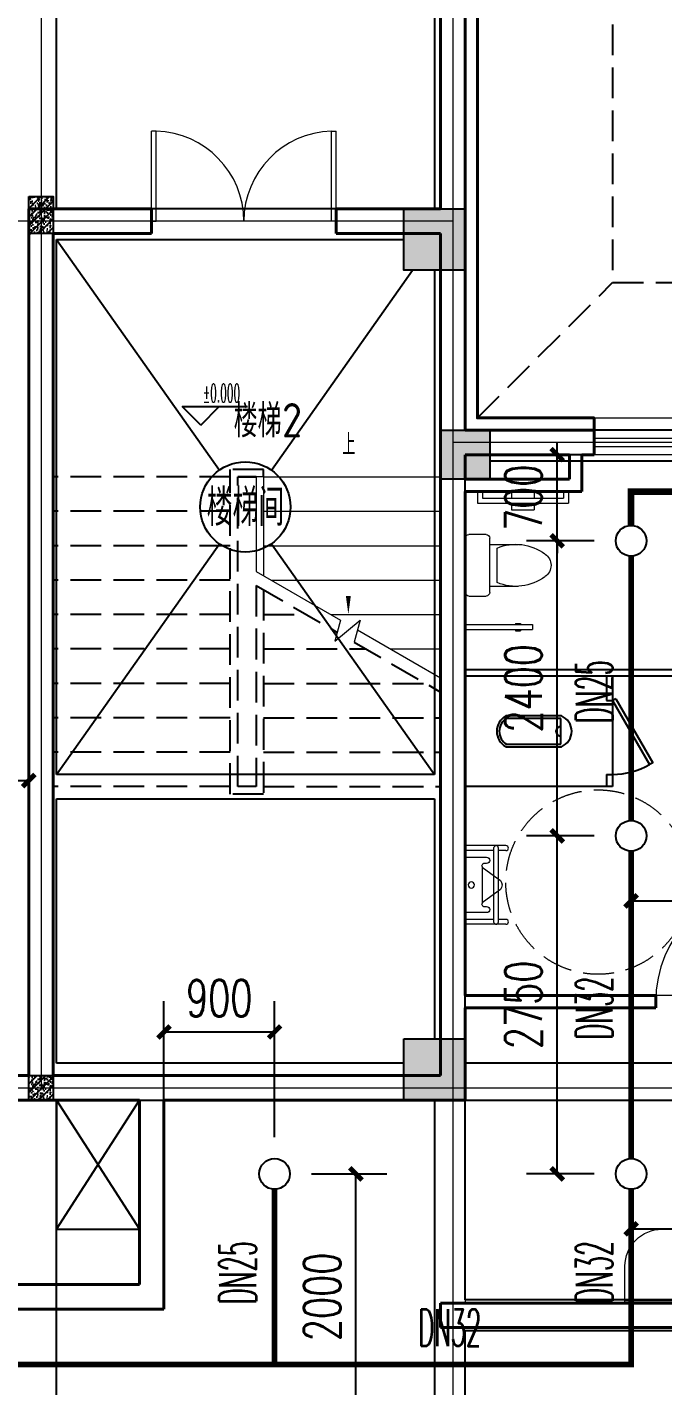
# Model space of a CAD drawing. Extents: x 1031190 to 1725648, y 733081 to 1571294.
# Drawn here: x 1143154 to 1148325, y 1141482 to 1152534 of the extents above; entities that cross this region are included whole.
import ezdxf

# ---------------------------------------------------------------- set-up
doc = ezdxf.new("R2010")
doc.units = 0
doc.header["$LTSCALE"] = 1000
doc.header["$MEASUREMENT"] = 0
for name, pattern in [('__DASH', [0.35, 0.25, -0.1]), ('ACAD_ISO10W100', [18.5, 12, -3, 0.5, -3]), ('DASH', [0.35, 0.25, -0.1]), ('DOTE', [2.42, 2, -0.2, 0.02, -0.2])]:
    doc.linetypes.add(name, pattern=pattern)
for name, color, linetype in [('A-STAR(楼梯)', 51, 'Continuous'), ('BEAM', 4, 'Continuous'), ('DIM_ELEV', 3, 'Continuous'), ('DIM_SYMB', 3, 'Continuous'), ('EQUIP_不分区喷淋', 7, 'Continuous'), ('PIPE-不分区喷淋', 6, 'ZP'), ('PIPE-废水', 31, 'F'), ('PUB_TEXT', 4, 'Continuous'), ('S-COLU-HATCH', 30, 'Continuous'), ('S-COLU-LINE1', 6, 'Continuous'), ('TEXT_不分区喷淋', 7, 'Continuous'), ('TWT_DIM', 3, 'Continuous'), ('卫生间', 6, 'Continuous'), ('洁具', 200, 'Continuous')]:
    doc.layers.add(name, color=color, linetype=linetype)
for name, color, linetype, lineweight in [('DOTE', 19, 'DOTE', 9), ('LVTRY', 1, 'Continuous', 13), ('STAIR', 2, 'Continuous', 18), ('WALL', 9, 'Continuous', 40), ('WINDOW', 8, 'Continuous', 15), ('平面-看线', 45, 'Continuous', 15)]:
    doc.layers.add(name, color=color, linetype=linetype, lineweight=lineweight)
doc.styles.add('_TCH_DIM', font='SIMPLEX.shx', dxfattribs={"width": 0.6, "oblique": 10, "bigfont": 'hztxt.shx'})
doc.styles.add('_TCH_DIM_T3', font='SIMPLEX', dxfattribs={"width": 0.705882, "bigfont": 'GBCBIG'})
doc.styles.add('_TWT_PIPEDN', font='SIMPLEX.shx', dxfattribs={"width": 0.6, "oblique": 10, "height": 3, "bigfont": 'HZTXT.shx'})
doc.styles.add('DIM_FONT', font='SIMPLEX.shx', dxfattribs={"width": 0.56})
doc.styles.get("Standard").update_dxf_attribs({"font": 'gbenor.shx', "bigfont": 'gbcbig.shx'})
doc.styles.add('TSSD_REIN', font='tssdeng.shx', dxfattribs={"width": 0.7, "bigfont": 'hztxt.shx'})
doc.linetypes.add('F', pattern='A,3,-0.2,["F",Standard,S=0.25,R=0,X=-0.1,Y=-0.115],-0.2', length=3.4)
doc.linetypes.add('ZP', pattern='A,3,-0.2,["ZP",Standard,S=0.25,R=0,X=-0.1,Y=-0.115],-0.35', length=3.55)
doc.dimstyles.new('_TWT_ARCH&&100', dxfattribs={"dimtxt": 297.5, "dimasz": 100, "dimexe": 250, "dimexo": 300, "dimgap": 126.25, "dimtad": 1, "dimdec": 0, "dimzin": 0, "dimdsep": 46, "dimtxsty": '_TCH_DIM_T3', "dimblk": 'ARCHTICK', "dimcen": 0.09, "dimclrt": 7, "dimazin": 2, "dimtfac": 1, "dimtdec": 0, "dimtix": 1, "dimtmove": 2, "dimatfit": 3, "dimfxl": 0, "dimtolj": 1, "dimtzin": 0, "dimarcsym": 0})

# ---------------------------------------------------------------- blocks, each defined once
blk = doc.blocks.new('A$C1F291256')
at = {"layer": 'BEAM', "linetype": 'ByBlock'}
h = blk.add_hatch(dxfattribs=at)
h.set_pattern_fill('ARMORED', color=2, scale=10, style=0)
h.set_pattern_definition([(50, (-1614071.62, 477805.3), (71.7260183, -6.2752135), [7.5, -82.5]), (355, (-1614071.62, 477805.3), (-13.8751334, 75.2192134), [6, -66]), (100.4514, (-1614065.64, 477804.78), (57.8509382, 68.9439542), [6.374019, -70.1142112]), (46.1842, (-1614071.62, 477825.3), (106.724105, -16.5519014), [11.25, -123.75]), (96.6356, (-1614062.72, 477823.92), (93.4662706, 97.411787), [9.561029, -105.1713]), (351.1842, (-1614071.62, 477825.3), (93.4661945, 97.41186), [9, -99]), (21, (-1614061.62, 477820.3), (59.6907052, -40.261889), [7.5, -82.5]), (326, (-1614061.62, 477820.3), (24.3315332, 72.5150045), [6, -66]), (71.4514, (-1614056.644, 477816.95), (84.0222629, 32.2530497), [6.374019, -70.1142112]), (37.5, (-1614071.618, 477805.302), (1.21598553, 33.2893854), [0, -65.2, 0, -67, 0, -66.25]), (7.5, (-1614071.62, 477805.302), (26.30695374, 39.4411712), [0, -38.2, 0, -63.7, 0, -25.25]), (327.5, (-1614093.918, 477805.302), (53.3822436, -2.25548717), [0, -25, 0, -78, 0, -103.5]), (317.5, (-1614103.92, 477805.3), (58.3186169, 10.0104982), [0, -32.5, 0, -51.8, 0, -73.5]), (45, (-1614071.62, 477805.3), (-35.355339, 35.355339), [])])
h.paths.add_polyline_path([(30550, 200), (30550, -100), (30750, -100), (30750, 200)])
at = {"layer": 'BEAM'}
h = blk.add_hatch(color=256, dxfattribs=at)
h.dxf.hatch_style = 1
h.paths.add_polyline_path([(33600, 100), (34100, 100), (34100, -400), (33600, -400)])
h = blk.add_hatch(color=256, dxfattribs=at)
h.dxf.hatch_style = 1
h.paths.add_polyline_path([(33900, -1700), (34300, -1700), (34300, -2100), (33900, -2100)])
h = blk.add_hatch(color=256, dxfattribs=at)
h.dxf.hatch_style = 1
h.paths.add_polyline_path([(33600, -6650), (34100, -6650), (34100, -7150), (33600, -7150)])
h = blk.add_hatch(color=256, dxfattribs=at)
h.dxf.hatch_style = 1
h.paths.add_polyline_path([(33600, -6650), (34100, -6650), (34100, -7150), (33600, -7150)])
at = {"layer": 'BEAM', "linetype": 'ByBlock'}
h = blk.add_hatch(dxfattribs=at)
h.set_pattern_fill('ARMORED', color=2, scale=10, style=0)
h.set_pattern_definition([(50, (-1614071.62, 470755.3), (71.7260183, -6.2752135), [7.5, -82.5]), (355, (-1614071.62, 470755.3), (-13.8751334, 75.2192134), [6, -66]), (100.4514, (-1614065.64, 470754.78), (57.8509382, 68.9439542), [6.374019, -70.1142112]), (46.1842, (-1614071.62, 470775.3), (106.724105, -16.5519014), [11.25, -123.75]), (96.6356, (-1614062.72, 470773.92), (93.4662706, 97.411787), [9.561029, -105.1713]), (351.1842, (-1614071.62, 470775.3), (93.4661945, 97.41186), [9, -99]), (21, (-1614061.62, 470770.3), (59.6907052, -40.261889), [7.5, -82.5]), (326, (-1614061.62, 470770.3), (24.3315332, 72.5150045), [6, -66]), (71.4514, (-1614056.644, 470766.95), (84.0222629, 32.2530497), [6.374019, -70.1142112]), (37.5, (-1614071.618, 470755.302), (1.21598553, 33.2893854), [0, -65.2, 0, -67, 0, -66.25]), (7.5, (-1614071.62, 470755.302), (26.30695374, 39.4411712), [0, -38.2, 0, -63.7, 0, -25.25]), (327.5, (-1614093.918, 470755.302), (53.3822436, -2.25548717), [0, -25, 0, -78, 0, -103.5]), (317.5, (-1614103.92, 470755.3), (58.3186169, 10.0104982), [0, -32.5, 0, -51.8, 0, -73.5]), (45, (-1614071.62, 470755.3), (-35.355339, 35.355339), [])])
h.paths.add_polyline_path([(30550, -6950), (30550, -7150), (30750, -7150), (30750, -6950)])
at = {"layer": 'BEAM'}
for p, q in [((34100, 100), (34100, 2500)), ((30775, 1200), (30775, 2250)), ((33850, 2250), (33850, 100)), ((30775, 100), (30775, 1200)), ((33600, 100), (30775, 100)), ((30775, -150), (32101, -2026)), ((30775, -150), (33600, -150)), ((30775, -4500), (30775, -150)), ((32524, -2026), (33673, -400)), ((33850, -400), (33850, -1800)), ((34100, -1700), (34100, -400)), ((36800, -1700), (34300, -1700)), ((33850, -1800), (33850, -4500)), ((34300, -1950), (36700, -1950)), ((34100, -4600), (34100, -2100)), ((30775, -4500), (32101, -2624)), ((32524, -2624), (33850, -4500)), ((33850, -4500), (30775, -4500)), ((34100, -6650), (34100, -4600)), ((30775, -6850), (30775, -4700)), ((30775, -4700), (33850, -4700)), ((33850, -4700), (33850, -6650)), ((33600, -6850), (30775, -6850)), ((36700, -6850), (34100, -6850)), ((30775, -7150), (33600, -7150)), ((30775, -10575), (30775, -7150)), ((30775, -8200), (31450, -7150)), ((30775, -7150), (31450, -8200)), ((33850, -7150), (33850, -8900)), ((34100, -8775), (34100, -7150)), ((34100, -7150), (36800, -7150)), ((39400, -8775), (34100, -8775)), ((33850, -8900), (33850, -10575)), ((34100, -9025), (39400, -9025)), ((34100, -10700), (34100, -9025))]:
    blk.add_line(p, q, dxfattribs=at)
at = {"layer": 'BEAM', "color": 2, "linetype": 'ByBlock'}
for points in [[(30550, 200), (30750, 200), (30750, -100), (30550, -100)], [(30550, -6950), (30750, -6950), (30750, -7150), (30550, -7150)]]:
    blk.add_lwpolyline(points, close=True, dxfattribs=at)
at = {"layer": 'BEAM'}
for points in [[(33600, 100), (34100, 100), (34100, -400), (33600, -400)], [(33900, -1700), (34300, -1700), (34300, -2100), (33900, -2100)], [(33600, -6650), (34100, -6650), (34100, -7150), (33600, -7150)], [(33600, -6650), (34100, -6650), (34100, -7150), (33600, -7150)], [(31450, -7150), (30775, -7150), (30775, -8200), (31450, -8200)]]:
    blk.add_lwpolyline(points, close=True, dxfattribs=at)
blk.add_circle((32312, -2325), 367, dxfattribs=at)
at = {"layer": 'BEAM', "style": 'TSSD_REIN', "width": 0.7}
blk.add_text('楼梯间', height=300, dxfattribs=at).set_placement((31998, -2479))
blk = doc.blocks.new('A$C752800CC')
at = {"layer": 'LVTRY', "color": 0}
for p, q in [((380, 0), (820, 0)), ((1082, 0), (1082, -549)), ((1122, 0), (1122, -549)), ((0, -100), (95, -100)), ((95, -100), (95, -840)), ((350, -170), (350, -30)), ((850, -30), (850, -170)), ((0, -140), (55, -140)), ((55, -140), (55, -800)), ((820, -200), (380, -200)), ((430, -200), (430, -430)), ((770, -200), (770, -430)), ((740, -260), (460, -260)), ((0, -377), (55, -377)), ((95, -377), (150, -377)), ((150, -377), (150, -562)), ((1072, -409), (1082, -409)), ((1072, -409), (1072, -449)), ((1122, -409), (1132, -409)), ((1132, -409), (1132, -449)), ((1072, -449), (1082, -449)), ((1082, -549), (1122, -549)), ((1122, -449), (1132, -449)), ((0, -562), (55, -562)), ((95, -562), (150, -562)), ((0, -800), (55, -800)), ((0, -840), (95, -840))]:
    blk.add_line(p, q, dxfattribs=at)
for centre, radius, start, end in [((380, -30), 30, 90, 180), ((820, -30), 30, 0, 90), ((380, -170), 30, 180, 270), ((820, -170), 30, 270, 0), ((827, -412), 398, 157.4505, 216.6381), ((373, -412), 398, 323.3619, 22.5495), ((600, -589), 110, 213.4509, 326.5491)]:
    blk.add_arc(centre, radius, start, end, dxfattribs=at)
at = {"layer": 'LVTRY', "color": 0, "style": 'DIM_FONT', "text_generation_flag": 4, "width": 0.8, "flags": 9}
for tag in ['YSIZE', 'XSIZE']:
    blk.add_attdef(tag, (600, 0), '', height=0.5, rotation=180, dxfattribs=at)
blk = doc.blocks.new('BFBFGBVDVD')
at = {"layer": '洁具', "color": 0}
for p, q in [((1180497, 1092194), (1180597, 1092194)), ((1183147, 1092144), (1180497, 1092144)), ((1180582, 1092118), (1180597, 1092144)), ((1180582, 1092118), (1181275, 1091718)), ((1180597, 1092194), (1180597, 1092144)), ((1180597, 1092144), (1181290, 1091744)), ((1181397, 1092194), (1181397, 1092144)), ((1181397, 1092194), (1183147, 1092194)), ((1181275, 1091718), (1181290, 1091744))]:
    blk.add_line(p, q, dxfattribs=at)
blk.add_arc((1180597, 1092144), 800, 330, 0, dxfattribs=at)
at = {"color": 8, "ltscale": 0.5, "rotation": 270}
blk.add_blockref('A$C752800CC', (1183147, 1093644), dxfattribs=at)
blk = doc.blocks.new('小便斗_01')
at = {"color": 0}
for p, q in [((175, 225), (0, 225)), ((0, 225), (0, -225)), ((137.5, -150), (137.5, 150)), ((150, 175), (175, 175)), ((287.5, 37.5), (150, 137.5)), ((150, -137.5), (287.5, -37.5)), ((175, -175), (150, -175)), ((0, -225), (175, -225))]:
    blk.add_line(p, q, dxfattribs=at)
blk.add_circle((50, 0), 25, dxfattribs=at)
for centre, radius, start, end in [((175, 200), 25, 270, 90), ((156.25, 156.25), 19.76, 108.434949, 251.565051), ((237.5, 0), 62.5, 323.130102, 36.869898), ((156.25, -156.25), 19.76, 108.434949, 251.565051), ((175, -200), 25, 270, 90)]:
    blk.add_arc(centre, radius, start, end, dxfattribs=at)
blk = doc.blocks.new('A$C58953B22')
at = {"layer": 'LVTRY', "color": 0}
for p, q in [((-332, 320, 0), (0, 320)), ((-332, 280, 0), (-269, 280, 0)), ((-269, -305, 0), (-269, 305, 0)), ((-234, 305, 0), (-234, -305, 0)), ((-234, 280, 0), (0, 280)), ((-332, -280, 0), (-269, -280, 0)), ((-332, -320, 0), (0, -320)), ((-234, -280, 0), (0, -280))]:
    blk.add_line(p, q, dxfattribs=at)
for centre, radius, start, end in [((-332, 300, 0), 20, 89.9994, 269.9994), ((-252, 302, 0), 17.7, 8.7974, 171.2026), ((-332, -300, 0), 20, 89.9994, 269.9994), ((-252, -302, 0), 17.7, 188.7974, 351.2026)]:
    blk.add_arc(centre, radius, start, end, dxfattribs=at)
at = {"layer": 'LVTRY', "color": 8, "xscale": -1}
blk.add_blockref('小便斗_01', (0, 0), dxfattribs=at)
blk = doc.blocks.new('cssd')
at = {"layer": '洁具', "color": 0}
for p, q in [((8184438, -430268), (8184958, -429968)), ((8184453, -430294), (8184973, -429994)), ((8184958, -429968), (8184973, -429994)), ((8184253, -431494), (8184253, -430294)), ((8184253, -430294), (8185153, -430294)), ((8184438, -430268), (8184453, -430294)), ((8184453, -430344), (8184453, -430294)), ((8185053, -430344), (8185053, -430294)), ((8185153, -430294), (8185153, -431494)), ((8184253, -430344), (8184453, -430344)), ((8185053, -430344), (8185153, -430344)), ((8184578, -430710), (8184578, -431162)), ((8184808, -430715), (8184598, -430715)), ((8184598, -430715), (8184598, -431156)), ((8184808, -431156), (8184808, -430715)), ((8184828, -431162), (8184828, -430710)), ((8184253, -431494), (8185153, -431494))]:
    blk.add_line(p, q, dxfattribs=at)
for centre, radius, start, end in [((8184453, -430294), 600, 0, 30), ((8184703, -430762), 135, 22.3551, 157.6449), ((8184703, -430715), 40, 180, 0), ((8184703, -431094), 142, 208.5105, 331.4895), ((8184703, -431094), 122, 210.8078, 329.1922)]:
    blk.add_arc(centre, radius, start, end, dxfattribs=at)
blk = doc.blocks.new('rewerwer')
at = {"layer": 'S-COLU-HATCH'}
h = blk.add_hatch(color=8, dxfattribs=at)
h.dxf.hatch_style = 1
h.paths.add_polyline_path([(1326788, 1151056), (1327288, 1151056), (1327288, 1150556), (1326788, 1150556)])
h = blk.add_hatch(color=8, dxfattribs=at)
h.dxf.hatch_style = 1
h.paths.add_polyline_path([(1327088, 1149256), (1327488, 1149256), (1327488, 1148856), (1327088, 1148856)])
h = blk.add_hatch(color=8, dxfattribs=at)
h.dxf.hatch_style = 1
h.paths.add_polyline_path([(1326788, 1144306), (1327288, 1144306), (1327288, 1143806), (1326788, 1143806)])
h = blk.add_hatch(color=8, dxfattribs=at)
h.dxf.hatch_style = 1
h.paths.add_polyline_path([(1326788, 1144306), (1327288, 1144306), (1327288, 1143806), (1326788, 1143806)])
at = {"layer": 'S-COLU-LINE1', "color": 8}
for points in [[(1326788, 1151056), (1327288, 1151056), (1327288, 1150556), (1326788, 1150556)], [(1327088, 1149256), (1327488, 1149256), (1327488, 1148856), (1327088, 1148856)], [(1326788, 1144306), (1327288, 1144306), (1327288, 1143806), (1326788, 1143806)], [(1326788, 1144306), (1327288, 1144306), (1327288, 1143806), (1326788, 1143806)]]:
    blk.add_lwpolyline(points, close=True, dxfattribs=at)
blk = doc.blocks.new('_ArchTick')
at = {"color": 0, "linetype": 'ByBlock', "const_width": 0.4}
blk.add_lwpolyline([(-0.5, -0.5), (0.5, 0.5)], dxfattribs=at)
blk = doc.blocks.new('*D415')
at = {"layer": 'Defpoints', "color": 0}
for p in [(1145167, 1144361), (1144267, 1143206), (1145167, 1143206)]:
    blk.add_point(p, dxfattribs=at)
at = {"layer": 'TWT_DIM', "color": 0, "lineweight": -2}
for p, q in [((1144267, 1143506), (1144267, 1144611)), ((1145167, 1143506), (1145167, 1144611)), ((1144267, 1144361), (1145167, 1144361))]:
    blk.add_line(p, q, dxfattribs=at)
at = {"layer": 'TWT_DIM', "color": 0, "lineweight": -2, "xscale": 100, "yscale": 100, "zscale": 100, "rotation": 180}
blk.add_blockref('_ArchTick', (1144267, 1144361), dxfattribs=at)
at = {"layer": 'TWT_DIM', "color": 0, "lineweight": -2, "xscale": 100, "yscale": 100, "zscale": 100}
blk.add_blockref('_ArchTick', (1145167, 1144361), dxfattribs=at)
at = {"layer": 'TWT_DIM', "color": 7, "insert": (1144717, 1144636), "char_height": 297.5, "attachment_point": 5, "style": '_TCH_DIM_T3'}
blk.add_mtext('\\A1;900', dxfattribs=at)
blk = doc.blocks.new('*D685')
at = {"layer": 'Defpoints', "color": 0}
for p in [(1148067, 1145956), (1149367, 1145956), (1149367, 1145427)]:
    blk.add_point(p, dxfattribs=at)
at = {"layer": 'TWT_DIM', "color": 0, "lineweight": -2}
for p, q in [((1148067, 1145656), (1148067, 1145177)), ((1149367, 1145656), (1149367, 1145177)), ((1148067, 1145427), (1149367, 1145427))]:
    blk.add_line(p, q, dxfattribs=at)
at = {"layer": 'TWT_DIM', "color": 0, "lineweight": -2, "xscale": 100, "yscale": 100, "zscale": 100, "rotation": 180}
blk.add_blockref('_ArchTick', (1148067, 1145427), dxfattribs=at)
at = {"layer": 'TWT_DIM', "color": 0, "lineweight": -2, "xscale": 100, "yscale": 100, "zscale": 100}
blk.add_blockref('_ArchTick', (1149367, 1145427), dxfattribs=at)
at = {"layer": 'TWT_DIM', "color": 7, "insert": (1148717, 1145702), "char_height": 297.5, "attachment_point": 5, "style": '_TCH_DIM_T3'}
blk.add_mtext('\\A1;1300', dxfattribs=at)
blk = doc.blocks.new('*D686')
at = {"layer": 'Defpoints', "color": 0}
for p in [(1145167, 1143206), (1145829, 1143206), (1145167, 1141206)]:
    blk.add_point(p, dxfattribs=at)
at = {"layer": 'TWT_DIM', "color": 0, "lineweight": -2}
for p, q in [((1145467, 1143206), (1146079, 1143206)), ((1145829, 1141206), (1145829, 1143206)), ((1145467, 1141206), (1146079, 1141206))]:
    blk.add_line(p, q, dxfattribs=at)
at = {"layer": 'TWT_DIM', "color": 0, "lineweight": -2, "xscale": 100, "yscale": 100, "zscale": 100}
for p, rotation in [((1145829, 1143206), 90), ((1145829, 1141206), 270)]:
    blk.add_blockref('_ArchTick', p, dxfattribs=dict(at, rotation=rotation))
at = {"layer": 'TWT_DIM', "color": 7, "insert": (1145554, 1142206), "char_height": 297.5, "attachment_point": 5, "rotation": 90, "style": '_TCH_DIM_T3'}
blk.add_mtext('\\A1;2000', dxfattribs=at)
blk = doc.blocks.new('*D689')
at = {"layer": 'Defpoints', "color": 0}
for p in [(1148067, 1143206), (1150767, 1143206), (1150767, 1142760)]:
    blk.add_point(p, dxfattribs=at)
at = {"layer": 'TWT_DIM', "color": 0, "lineweight": -2}
for p, q in [((1148067, 1142906), (1148067, 1142510)), ((1150767, 1142906), (1150767, 1142510)), ((1148067, 1142760), (1150767, 1142760))]:
    blk.add_line(p, q, dxfattribs=at)
at = {"layer": 'TWT_DIM', "color": 0, "lineweight": -2, "xscale": 100, "yscale": 100, "zscale": 100, "rotation": 180}
blk.add_blockref('_ArchTick', (1148067, 1142760), dxfattribs=at)
at = {"layer": 'TWT_DIM', "color": 0, "lineweight": -2, "xscale": 100, "yscale": 100, "zscale": 100}
blk.add_blockref('_ArchTick', (1150767, 1142760), dxfattribs=at)
at = {"layer": 'TWT_DIM', "color": 7, "insert": (1149417, 1143035), "char_height": 297.5, "attachment_point": 5, "style": '_TCH_DIM_T3'}
blk.add_mtext('\\A1;2700', dxfattribs=at)
blk = doc.blocks.new('*D691')
at = {"layer": 'Defpoints', "color": 0}
for p in [(1147466, 1149056), (1148067, 1149056), (1148067, 1148356)]:
    blk.add_point(p, dxfattribs=at)
at = {"layer": 'TWT_DIM', "color": 0, "lineweight": -2}
for p, q in [((1147466, 1149056), (1147466, 1149156)), ((1147767, 1149056), (1147216, 1149056)), ((1147466, 1148356), (1147466, 1149056)), ((1147767, 1148356), (1147216, 1148356)), ((1147466, 1148356), (1147466, 1148256))]:
    blk.add_line(p, q, dxfattribs=at)
at = {"layer": 'TWT_DIM', "color": 0, "lineweight": -2, "xscale": 100, "yscale": 100, "zscale": 100}
for p, rotation in [((1147466, 1149056), 270), ((1147466, 1148356), 90)]:
    blk.add_blockref('_ArchTick', p, dxfattribs=dict(at, rotation=rotation))
at = {"layer": 'TWT_DIM', "color": 7, "insert": (1147191, 1148706), "char_height": 297.5, "attachment_point": 5, "rotation": 90, "style": '_TCH_DIM_T3'}
blk.add_mtext('\\A1;700', dxfattribs=at)
blk = doc.blocks.new('*D692')
at = {"layer": 'Defpoints', "color": 0}
for p in [(1147466, 1148356), (1148067, 1148356), (1148067, 1145956)]:
    blk.add_point(p, dxfattribs=at)
at = {"layer": 'TWT_DIM', "color": 0, "lineweight": -2}
for p, q in [((1147767, 1148356), (1147216, 1148356)), ((1147466, 1145956), (1147466, 1148356)), ((1147767, 1145956), (1147216, 1145956))]:
    blk.add_line(p, q, dxfattribs=at)
at = {"layer": 'TWT_DIM', "color": 0, "lineweight": -2, "xscale": 100, "yscale": 100, "zscale": 100}
for p, rotation in [((1147466, 1148356), 90), ((1147466, 1145956), 270)]:
    blk.add_blockref('_ArchTick', p, dxfattribs=dict(at, rotation=rotation))
at = {"layer": 'TWT_DIM', "color": 7, "insert": (1147191, 1147156), "char_height": 297.5, "attachment_point": 5, "rotation": 90, "style": '_TCH_DIM_T3'}
blk.add_mtext('\\A1;2400', dxfattribs=at)
blk = doc.blocks.new('*D693')
at = {"layer": 'Defpoints', "color": 0}
for p in [(1147466, 1145956), (1148067, 1145956), (1148067, 1143206)]:
    blk.add_point(p, dxfattribs=at)
at = {"layer": 'TWT_DIM', "color": 0, "lineweight": -2}
for p, q in [((1147767, 1145956), (1147216, 1145956)), ((1147466, 1143206), (1147466, 1145956)), ((1147767, 1143206), (1147216, 1143206))]:
    blk.add_line(p, q, dxfattribs=at)
at = {"layer": 'TWT_DIM', "color": 0, "lineweight": -2, "xscale": 100, "yscale": 100, "zscale": 100}
for p, rotation in [((1147466, 1145956), 90), ((1147466, 1143206), 270)]:
    blk.add_blockref('_ArchTick', p, dxfattribs=dict(at, rotation=rotation))
at = {"layer": 'TWT_DIM', "color": 7, "insert": (1147191, 1144581), "char_height": 297.5, "attachment_point": 5, "rotation": 90, "style": '_TCH_DIM_T3'}
blk.add_mtext('\\A1;2750', dxfattribs=at)
blk = doc.blocks.new('*D725')
at = {"layer": 'Defpoints', "color": 0}
for p in [(1141867, 1147006), (1143167, 1147006), (1143167, 1146405)]:
    blk.add_point(p, dxfattribs=at)
at = {"layer": 'TWT_DIM', "color": 0, "lineweight": -2}
for p, q in [((1141867, 1146706), (1141867, 1146155)), ((1143167, 1146706), (1143167, 1146155)), ((1141867, 1146405), (1143167, 1146405))]:
    blk.add_line(p, q, dxfattribs=at)
at = {"layer": 'TWT_DIM', "color": 0, "lineweight": -2, "xscale": 100, "yscale": 100, "zscale": 100, "rotation": 180}
blk.add_blockref('_ArchTick', (1141867, 1146405), dxfattribs=at)
at = {"layer": 'TWT_DIM', "color": 0, "lineweight": -2, "xscale": 100, "yscale": 100, "zscale": 100}
blk.add_blockref('_ArchTick', (1143167, 1146405), dxfattribs=at)
at = {"layer": 'TWT_DIM', "color": 7, "insert": (1142517, 1146680), "char_height": 297.5, "attachment_point": 5, "style": '_TCH_DIM_T3'}
blk.add_mtext('\\A1;1300', dxfattribs=at)
blk = doc.blocks.new('$TwtSys$00000125')
blk.add_circle((0, 0, 0), 1)
blk = doc.blocks.new('$WINLIB2D$00000001')
at = {"color": 0}
for points in [[(-0.5, 0.5), (-0.5, -0.5)], [(-0.5, 0.5), (0.5, 0.5)], [(0.5, -0.5), (0.5, 0.5)], [(0.5, 0.1667), (-0.5, 0.1667)], [(0.5, -0.1667), (-0.5, -0.1667)], [(-0.5, -0.5), (0.5, -0.5)]]:
    blk.add_lwpolyline(points, dxfattribs=at)
blk = doc.blocks.new('$DorLib2D$00000001')
for p, q in [((0.45, 0.975), (0.5, 0.975)), ((0.45, 0), (0.45, 0.975)), ((0.5, 0), (0.5, 0.975)), ((0.5, 0), (0.45, 0))]:
    blk.add_line(p, q)
at = {"lineweight": 13}
blk.add_arc((0.475, 0), 0.975, 91.4693, 180, dxfattribs=at)
blk = doc.blocks.new('$DorLib2D$00000002')
for p, q in [((-0.5, 0), (-0.5, 0.4875)), ((-0.475, 0.4875), (-0.5, 0.4875)), ((-0.475, 0), (-0.475, 0.4875)), ((0.475, 0), (0.475, 0.4875)), ((0.475, 0.4875), (0.5, 0.4875)), ((0.5, 0), (0.5, 0.4875)), ((-0.5, 0), (-0.475, 0)), ((0.5, 0), (0.475, 0))]:
    blk.add_line(p, q)
at = {"lineweight": 13}
for centre, start, end in [((-0.4875, 0), 0, 88.53072), ((0.4875, 0), 91.46928, 180)]:
    blk.add_arc(centre, 0.4875, start, end, dxfattribs=at)

msp = doc.modelspace()

# ---------------------------------------------------------------- hatches: boundary and pattern name
at = {"layer": 'PIPE-不分区喷淋'}
for points in [[(1148067, 1141656.1), (1148089.5, 1141656.1), (1148089.5, 1141633.6)], [(1148067, 1141656.1), (1148067, 1141633.6), (1148089.5, 1141633.6)]]:
    msp.add_hatch(color=256, dxfattribs=at).paths.add_polyline_path(points)
at = {"layer": 'PIPE-废水'}
for points in [[(1148067, 1148756.1), (1148039.5, 1148756.1), (1148039.5, 1148783.6)], [(1148067, 1148756.1), (1148067, 1148783.6), (1148039.5, 1148783.6)]]:
    msp.add_hatch(color=256, dxfattribs=at).paths.add_polyline_path(points)

# ---------------------------------------------------------------- linework, layer by layer
at = {"layer": 'A-STAR(楼梯)', "color": 8, "linetype": '__DASH'}
for p, q in [((1144807, 1146296.1), (1144807, 1148936.1)), ((1143367, 1146356.1), (1143367, 1148876.1)), ((1144807, 1148876.1), (1143367, 1148876.1)), ((1144867, 1146356.1), (1144867, 1148876.1)), ((1144867, 1148876.1), (1145017, 1148876.1)), ((1144867, 1146356.1), (1144867, 1148876.1)), ((1145017, 1148876.1), (1144867, 1148876.1)), ((1144807, 1148596.1), (1143367, 1148596.1)), ((1144807, 1148316.1), (1143367, 1148316.1)), ((1144807, 1148036.1), (1143367, 1148036.1)), ((1145017, 1147991.4), (1145017, 1146356.1)), ((1145017, 1147991.4), (1145675.8, 1147611.1)), ((1145017, 1147991.4), (1145017, 1146356.1)), ((1145077, 1147956.8), (1145077, 1146296.1)), ((1144807, 1147756.1), (1143367, 1147756.1)), ((1145077, 1147756.1), (1145424.5, 1147756.1)), ((1144807, 1147476.1), (1143367, 1147476.1)), ((1145077, 1147476.1), (1145909.5, 1147476.1)), ((1145814.1, 1147531.2), (1146517, 1147125.4)), ((1144807, 1147196.1), (1143367, 1147196.1)), ((1145077, 1147196.1), (1146394.4, 1147196.1)), ((1146517, 1147125.4), (1146517, 1146356.1)), ((1144807, 1146916.1), (1143367, 1146916.1)), ((1145077, 1146916.1), (1146517, 1146916.1)), ((1144807, 1146636.1), (1143367, 1146636.1)), ((1145077, 1146636.1), (1146517, 1146636.1)), ((1144807, 1146356.1), (1143367, 1146356.1)), ((1145077, 1146296.1), (1144807, 1146296.1)), ((1145017, 1146356.1), (1144867, 1146356.1)), ((1145077, 1146356.1), (1146517, 1146356.1))]:
    msp.add_line(p, q, dxfattribs=at)
msp.add_lwpolyline([(1145077, 1148876.1), (1145077, 1148936.1), (1144807, 1148936.1)], dxfattribs=at)
at = {"layer": 'DIM_ELEV', "color": 8}
for p, q in [((1144566.4, 1149297.8), (1144416.4, 1149447.8)), ((1144416.4, 1149447.8), (1144946.5, 1149447.8)), ((1144566.4, 1149297.8), (1144716.4, 1149447.8))]:
    msp.add_line(p, q, dxfattribs=at)
at = {"layer": 'DIM_SYMB', "color": 8}
msp.add_lwpolyline([(1145767, 1149016.1, 0, 0, 0), (1145767, 1147756.1, 0, 40, 0), (1145767, 1147906.1, 0, 0, 0)], format="xyseb", dxfattribs=at)
at = {"layer": 'DOTE', "linetype": 'ACAD_ISO10W100', "ltscale": 100}
for p, q in [((1143267, 1157556.1), (1143267, 1143906.1)), ((1146617, 1157556.1), (1146617, 1132856.1)), ((1146617, 1150956.1), (1110440.6, 1150956.1)), ((1188217, 1149156.1), (1146617, 1149156.1)), ((1129617, 1143906.1), (1188217, 1143906.1))]:
    msp.add_line(p, q, dxfattribs=at)
at = {"layer": 'LVTRY', "color": 8}
msp.add_lwpolyline([(1150117, 1142156.1), (1148017, 1142156.1), (1148017, 1142456.1, -0.4142136), (1148317, 1142756.1), (1149817, 1142756.1, -0.4142136), (1150117, 1142456.1)], format="xyb", close=True, dxfattribs=at)
msp.add_lwpolyline([(1150117, 1142156.1), (1148017, 1142156.1), (1148017, 1142176.1), (1150117, 1142176.1)], close=True, dxfattribs=at)
at = {"layer": 'PIPE-不分区喷淋', "const_width": 45}
for points in [[(1148067, 1148231.1), (1148067, 1146081.1)], [(1148067, 1145831.1), (1148067, 1143331.1)], [(1145167, 1143081.1), (1145167, 1141656.1)], [(1148067, 1143081.1), (1148067, 1141656.1)], [(1145167, 1141656.1), (1140417, 1141656.1)], [(1148067, 1141656.1), (1145167, 1141656.1)]]:
    msp.add_lwpolyline(points, dxfattribs=at)
at = {"layer": 'PIPE-废水', "const_width": 55}
for points in [[(1148067, 1148481.1), (1148067, 1148756.1)], [(1148067, 1148756.1), (1149217, 1148756.1)]]:
    msp.add_lwpolyline(points, dxfattribs=at)
at = {"layer": 'STAIR', "color": 8}
for p, q in [((1145017, 1148876.1), (1145017, 1148106.9)), ((1145017, 1148876.1), (1145017, 1148106.9)), ((1145077, 1148876.1), (1146517, 1148876.1)), ((1145077, 1148876.1), (1145077, 1148072.2)), ((1146517, 1148876.1), (1146517, 1147240.9)), ((1145077, 1148596.1), (1146517, 1148596.1)), ((1145077, 1148316.1), (1146517, 1148316.1)), ((1145017, 1148106.9), (1145702.6, 1147711.1)), ((1145139.5, 1148036.1), (1146517, 1148036.1)), ((1145624.5, 1147756.1), (1146517, 1147756.1)), ((1145656.4, 1147538.7), (1145862.4, 1147711.6)), ((1145702.6, 1147711.1), (1145656.4, 1147538.7)), ((1145862.4, 1147711.6), (1145814.1, 1147531.2)), ((1145840.9, 1147631.2), (1146517, 1147240.9)), ((1146109.5, 1147476.1), (1146517, 1147476.1))]:
    msp.add_line(p, q, dxfattribs=at)
msp.add_lwpolyline([(1145077, 1148876.1), (1145017, 1148876.1)], dxfattribs=at)
at = {"layer": 'STAIR', "color": 8, "linetype": '__DASH'}
msp.add_circle((1147797.7, 1145580), 750, dxfattribs=at)
at = {"layer": 'WALL', "color": 8}
for p, q in [((1146717, 1153456.1), (1146717, 1150956.1)), ((1146517, 1153256.1), (1146517, 1151056.1)), ((1143167, 1151056.1), (1143167, 1144006.1)), ((1144167, 1151056.1), (1143167, 1151056.1)), ((1144167, 1150856.1), (1144167, 1151056.1)), ((1146517, 1151056.1), (1145667, 1151056.1)), ((1145667, 1151056.1), (1145667, 1150856.1)), ((1146717, 1150956.1), (1146717, 1149256.1)), ((1143367, 1150856.1), (1143367, 1144006.1)), ((1143367, 1150856.1), (1144167, 1150856.1)), ((1145667, 1150856.1), (1146517, 1150856.1)), ((1146517, 1150856.1), (1146517, 1149156.1)), ((1147566.5, 1149256.1), (1146717, 1149256.1)), ((1147766.5, 1149256.1), (1147566.5, 1149256.1)), ((1147766.5, 1149056.1), (1147766.5, 1149256.1)), ((1146517, 1149156.1), (1146517, 1148856.1)), ((1146717, 1149056.1), (1146717, 1148856.1)), ((1147566.5, 1149056.1), (1146717, 1149056.1)), ((1147566.5, 1149056.1), (1147566.5, 1148856.1)), ((1147666.5, 1149056.1), (1147766.5, 1149056.1)), ((1147666.5, 1149056.1), (1147666.5, 1148756.1)), ((1146517, 1148856.1), (1146517, 1144656.1)), ((1147566.5, 1148856.1), (1146717, 1148856.1)), ((1147666.5, 1148756.1), (1146717, 1148756.1)), ((1146717, 1148756.1), (1146717, 1144656.1)), ((1146517, 1144656.1), (1146517, 1144006.1)), ((1148267, 1144656.1), (1146717, 1144656.1)), ((1148267, 1144556.1), (1148267, 1144656.1)), ((1146717, 1144556.1), (1148267, 1144556.1)), ((1146717, 1144556.1), (1146717, 1143906.1)), ((1143167, 1144006.1), (1143067, 1144006.1)), ((1143367, 1144006.1), (1144167, 1144006.1)), ((1144167, 1144006.1), (1146517, 1144006.1)), ((1146717, 1143806.1), (1146717, 1143906.1)), ((1143067, 1143806.1), (1143267, 1143806.1)), ((1143267, 1143806.1), (1144067, 1143806.1)), ((1144067, 1143806.1), (1144067, 1142306.1)), ((1144267, 1143806.1), (1144267, 1142106.1)), ((1144267, 1143806.1), (1146517, 1143806.1)), ((1146517, 1143806.1), (1146717, 1143806.1)), ((1140767, 1142306.1), (1144067, 1142306.1)), ((1140567, 1142106.1), (1144267, 1142106.1)), ((1146717, 1142156.1), (1146517, 1142156.1)), ((1146517, 1142156.1), (1146517, 1141956.1)), ((1146717, 1142156.1), (1152067, 1142156.1)), ((1146517, 1141956.1), (1152267, 1141956.1))]:
    msp.add_line(p, q, dxfattribs=at)
msp.add_lwpolyline([(1147766.5, 1149256.1), (1147766.5, 1149356.1), (1146817, 1149356.1), (1146817, 1152856.1)], dxfattribs=at)
at = {"layer": 'WINDOW'}
for p, q in [((1149267, 1144656.1), (1148267, 1144656.1)), ((1146717, 1143806.1, 800), (1146717, 1142156.1, 800))]:
    msp.add_line(p, q, dxfattribs=at)
at = {"layer": 'WINDOW', "linetype": 'DASH'}
for p, q in [((1146717, 1143806.1), (1146517, 1143806.1)), ((1146517, 1142156.1), (1146717, 1142156.1))]:
    msp.add_line(p, q, dxfattribs=at)
at = {"layer": '卫生间', "color": 8, "linetype": 'DASH'}
for points in [[(1146717, 1154656.1), (1147917, 1154656.1), (1147917, 1150456.1), (1155267, 1150457.1)], [(1146817, 1149356.1), (1147917, 1150456.1)]]:
    msp.add_lwpolyline(points, dxfattribs=at)
at = {"layer": '平面-看线', "color": 8}
msp.add_lwpolyline([(1147766.5, 1149356.1), (1148966.5, 1149356.1)], dxfattribs=at)

# ---------------------------------------------------------------- block references
at = {"color": 8, "xscale": -1}
msp.add_blockref('BFBFGBVDVD', (2329864, 55112.5), dxfattribs=at)
at = {"color": 8, "rotation": 180}
msp.add_blockref('A$C58953B22', (1146717, 1145556.4), dxfattribs=at)
at = {"layer": 'BEAM'}
msp.add_blockref('A$C1F291256', (1112617, 1150956.1), dxfattribs=at)
at = {"layer": 'EQUIP_不分区喷淋', "xscale": 125, "yscale": 125, "zscale": 125, "rotation": 1.243358235020514e-11}
for p in [(1148067, 1148356.1), (1148067, 1145956.1), (1145167, 1143206.1), (1148067, 1143206.1)]:
    msp.add_blockref('$TwtSys$00000125', p, dxfattribs=at)
at = {"layer": 'S-COLU-LINE1', "color": 8}
msp.add_blockref('rewerwer', (-180570.7, 0), dxfattribs=at)
at = {"layer": 'WINDOW'}
for name, p, xscale, yscale, zscale, rotation in [('$DorLib2D$00000002', (1144917, 1150956.1), 1500, 1500, 1500, 3.703402476742004e-10), ('$WINLIB2D$00000001', (1148366.5, 1149156.1), 1200, 200, 1200, 180.000000000014), ('$DorLib2D$00000001', (1148767, 1144606.1), -1000, -1000, -1000, 180.0000000000047)]:
    msp.add_blockref(name, p, dxfattribs=dict(at, xscale=xscale, yscale=yscale, zscale=zscale, rotation=rotation))
at = {"layer": '洁具', "color": 8, "linetype": 'Continuous', "rotation": 269.9999999966305}
msp.add_blockref('cssd', (1578210.7, 9331509.2), dxfattribs=at)

# ---------------------------------------------------------------- texts
at = {"layer": 'DIM_ELEV', "color": 8, "style": '_TCH_DIM', "width": 0.423529}
msp.add_text('%%P0.000', height=148.75, dxfattribs=at).set_placement((1144584.6, 1149482.8))
at = {"layer": 'DIM_SYMB', "color": 8, "style": '_TCH_DIM', "width": 0.6}
msp.add_text('上', height=175, dxfattribs=at).set_placement((1145719.2, 1149051.1))
at = {"layer": 'PUB_TEXT', "color": 8}
for s, height, p in [('楼梯', 270.07, (1144834.3, 1149196.2)), ('2', 280, (1145227.4, 1149196.2))]:
    msp.add_text(s, height=height, dxfattribs=at).set_placement(p)
at = {"layer": 'TEXT_不分区喷淋', "style": '_TWT_PIPEDN', "width": 0.48}
for s, p in [('DN25', (1147917, 1146872.5)), ('DN32', (1147917, 1144299.2)), ('DN25', (1145017, 1142147.5)), ('DN32', (1147917, 1142149.2))]:
    msp.add_text(s, height=300, rotation=90, dxfattribs=at).set_placement(p)
msp.add_text('DN32', height=300, dxfattribs=at).set_placement((1146335, 1141806.1))

# ---------------------------------------------------------------- dimensions: what is measured, and where the dimension line sits
at = {"layer": 'TWT_DIM'}
for p1, p2, distance, picture, middle in [((1148067, 1148356.1), (1148067, 1149056.1), 601.2, '*D691', (1147190.8, 1148706.1)), ((1148067, 1145956.1), (1148067, 1148356.1), 601.2, '*D692', (1147190.8, 1147156.1)), ((1141867, 1147006.1), (1143167, 1147006.1), -601.1, '*D725', (1142517, 1146680.1)), ((1148067, 1143206.1), (1148067, 1145956.1), 601.2, '*D693', (1147190.8, 1144581.1)), ((1148067, 1145956.1), (1149367, 1145956.1), -529.4, '*D685', (1148717, 1145701.8)), ((1144267, 1143206.1), (1145167, 1143206.1), 1154.8, '*D415', (1144717, 1144635.9)), ((1145167, 1141206.1), (1145167, 1143206.1), -661.6, '*D686', (1145553.6, 1142206.1)), ((1148067, 1143206.1), (1150767, 1143206.1), -446.3, '*D689', (1149417, 1143034.8))]:
    dim = msp.add_aligned_dim(p1=p1, p2=p2, distance=distance, dimstyle='_TWT_ARCH&&100', dxfattribs=at)
    dim.commit()
    dim.dimension.update_dxf_attribs({"geometry": picture, "text_midpoint": middle})

doc.saveas('drawing.dxf')
